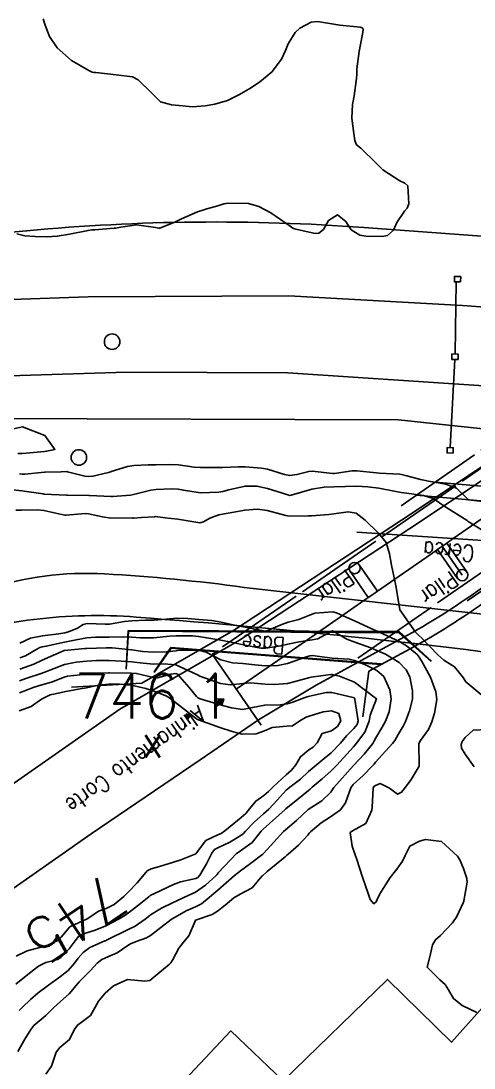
# Model space of a CAD drawing. Header units: metres. Extents: x 307586 to 320046, y 7427249 to 7434250.
# Drawn here: x 316479.6 to 316520.2, y 7432915.3 to 7433009.1 of the extents above; entities that cross this region are included whole.
import ezdxf
from ezdxf.enums import TextEntityAlignment as Align

# ---------------------------------------------------------------- set-up
doc = ezdxf.new("R2010")
doc.units = ezdxf.units.M
doc.header["$MEASUREMENT"] = 0
for name, pattern in [('CERCA', [9.4, 8, -0.7, 0, -0.7]), ('CONTINUO', [0]), ('TRACEJADO', [8.7, 8, -0.7])]:
    doc.linetypes.add(name, pattern=pattern)
doc.layers.get('0').update_dxf_attribs({"color": 255})
for name, color, linetype in [('4_PT_CORTES', 45, 'Continuous'), ('4_PT_FUNDO_VIG', 45, 'Continuous'), ('_ALINHAMENTO_CORTES', 45, 'Continuous'), ('ALINHAMENTO_CORTES', 45, 'Continuous'), ('BASE', 45, 'Continuous'), ('CERCA', 45, 'CERCA'), ('Cotas', 45, 'Continuous'), ('Curvas de Nivel 1m', 11, 'Continuous'), ('Curvas de Nivel 5m', 15, 'Continuous'), ('Divisa', 42, 'FENCELINE2'), ('Edificações', 30, 'Continuous'), ('Linha Férrea', 20, 'Continuous'), ('PILAR', 45, 'Continuous'), ('Pontes_Viadutos_Tubos', 190, 'Continuous'), ('Pontos Cotados', 45, 'Continuous'), ('Portico', 45, 'Continuous'), ('Postes', 20, 'Continuous'), ('TALUDE', 45, 'Continuous'), ('TEXTO', 45, 'Continuous'), ('VIADUTO', 190, 'Continuous'), ('Vias Primárias', 230, 'Continuous'), ('Vias Secundárias', 230, 'Continuous')]:
    doc.layers.add(name, color=color, linetype=linetype)
doc.styles.add('ROMANS', font='romans', dxfattribs={"height": 0.2})
doc.styles.get("Standard").update_dxf_attribs({"font": 'txt.shx'})
doc.styles.add('Style-STANDARD', font='STANDARD.shx')
doc.linetypes.add('FENCELINE2', pattern='A,0.25,-0.1,[132,ltypeshp.shx,S=0.1,R=0,X=-0.1,Y=0],-0.1,1', length=1.45)

# ---------------------------------------------------------------- blocks, each defined once
blk = doc.blocks.new('ELVTXT_154')
at = {"layer": 'Pontos Cotados', "linetype": 'Continuous', "style": 'Style-STANDARD'}
for s, height, p in [('746.1', 4, (0, 4)), ('x', 3, (0, 0))]:
    blk.add_text(s, height=height, dxfattribs=at).set_placement(p, align=Align.MIDDLE_CENTER)
blk = doc.blocks.new('3F5CE333BFE14A8C12D0B4')
at = {"layer": 'ALINHAMENTO_CORTES', "color": 1, "linetype": 'CONTINUO'}
blk.add_polyline3d([(0, 0, 744.933), (4.196, 2.912, 743.342), (4.266, 2.96, 743.312), (7.361, 5.109, 740.769), (7.484, 5.194, 739.303), (8.057, 5.592, 744.951), (11.834, 8.213, 739.029), (12.253, 8.504, 744.961), (12.668, 8.792, 738.978), (17.419, 12.089, 746.417), (18.042, 12.522, 738.793), (18.88, 13.103, 738.765), (19.448, 13.497, 738.745), (24.068, 16.703, 738.053), (25.758, 17.877, 736.985), (25.894, 17.971, 736.748), (26.725, 18.548, 736.748), (30.09, 20.883, 745.042), (31.55, 21.896, 736.519), (31.883, 22.127, 736.618), (32.418, 22.499, 736.777), (32.719, 22.708, 736.745), (33.428, 23.2, 736.669), (34.436, 23.899, 736.931), (37.45, 25.991, 736.72), (38.438, 26.677, 736.616), (39.223, 27.222, 746.388), (39.427, 27.363, 736.882), (39.772, 27.603, 736.815), (40.198, 27.898, 745.084), (40.264, 27.944, 736.721), (40.61, 28.184, 736.683), (42.014, 29.159, 736.529), (44.91, 31.168, 746.405), (45.884, 31.844, 736.433), (46.332, 32.155, 745.073), (46.466, 32.249, 736.668), (46.733, 32.434, 736.638), (47.443, 32.926, 736.557), (48.419, 33.604, 736.816), (49.202, 34.147, 736.634), (49.698, 34.492, 746.4), (50.139, 34.797, 736.583), (52.435, 36.391, 745.032), (53.142, 36.881, 736.936), (53.747, 37.302, 737.289), (54.526, 37.842, 737.744), (54.567, 37.871, 737.75), (54.75, 37.997, 737.774), (57.4, 39.837, 746.338), (59.564, 41.339, 739.211), (59.992, 41.635, 746.308), (60.192, 41.774, 744.965), (60.414, 41.929, 739.465), (62.432, 43.329, 740.067), (62.598, 43.445, 740.849), (64.702, 44.905, 744.911), (66.148, 45.908, 746.236), (67.8, 47.055, 741.893), (68.514, 47.55, 742.854), (71.223, 49.43, 742.854), (72.398, 50.246, 744.815)], dxfattribs=at)
blk = doc.blocks.new('2578BA9BB18E43E012CE18')
at = {"color": 1, "linetype": 'CONTINUO', "flags": 128}
for points in [[(-0.471, 0.207), (-0.505, 0.015)], [(-0.424, -0.101), (-0.355, 0.288)], [(-0.317, 0.501), (-0.324, 0.464)], [(-0.312, -0.042), (-0.216, 0.498)], [(-0.196, 0.039), (-0.115, 0.495)], [(-0.081, 0.116), (-0.014, 0.493)], [(0, 0), (0.087, 0.49)]]:
    blk.add_lwpolyline(points, dxfattribs=at)
blk = doc.blocks.new('SIMB_PONTO')
at = {"color": 0}
blk.add_point((0, 0), dxfattribs=at)
for tag in ['desc:', 'cota:', 'pto:']:
    blk.add_attdef(tag, (0, 0), '', height=1)
blk = doc.blocks.new('903442E05270425212CF50')
at = {"layer": 'ALINHAMENTO_CORTES', "color": 2, "linetype": 'CONTINUO'}
blk.add_polyline3d([(0, 0, 0), (0.333, 0.232, 0), (0.234, 0.373, 0), (0.773, 0.359, 0), (0.6, -0.151, 0), (0.502, -0.01, 0), (0.169, -0.242, 0)], close=True, dxfattribs=at)
blk = doc.blocks.new('CB47A0D4E1B401812D094')
at = {"layer": 'ALINHAMENTO_CORTES'}
blk.add_hatch(color=1, dxfattribs=at).paths.add_polyline_path([(-0.773, -0.359), (-0.44, -0.127), (-0.538, 0.014), (0, 0), (-0.172, -0.51), (-0.271, -0.369), (-0.603, -0.602)])
at = {"layer": '_ALINHAMENTO_CORTES', "color": 3, "xscale": 0.04000000000000001, "yscale": 0.04000000000000001, "zscale": 0.04000000000000001, "rotation": 34.93271274192687}
blk.add_blockref('SIMB_PONTO', (-0.603, -0.602), dxfattribs=at)
at = {"layer": 'ALINHAMENTO_CORTES', "color": 255}
blk.add_blockref('903442E05270425212CF50', (-0.773, -0.359), dxfattribs=at)

msp = doc.modelspace()

# ---------------------------------------------------------------- linework, layer by layer
at = {"layer": '4_PT_CORTES', "linetype": 'CONTINUO'}
for points in [[(316519.157, 7432959.455, 0), (316517.365, 7432962.038, 0)], [(316519.576, 7432959.746, 0), (316517.784, 7432962.329, 0)], [(316518.738, 7432959.165, 0), (316516.946, 7432961.748, 0)], [(316509.931, 7432960.381, 0), (316511.571, 7432958.018, 0)], [(316509.097, 7432959.802, 0), (316510.737, 7432957.439, 0)]]:
    msp.add_polyline3d(points, dxfattribs=at)
at = {"layer": '4_PT_FUNDO_VIG', "linetype": 'CONTINUO'}
msp.add_polyline3d([(316501.123, 7432946.009, 744.916), (316496.736, 7432952.366, 744.949)], dxfattribs=at)
at = {"layer": 'BASE', "linetype": 'CONTINUO'}
for points in [[(316489.042, 7432951.017, 743.762), (316489.228, 7432954.48, 739.967), (316513.496, 7432954.395, 739.027), (316516.392, 7432951.73, 740.055)], [(316489.042, 7432951.017, 743.762), (316489.254, 7432954.437, 741.013), (316513.469, 7432954.292, 740.666), (316516.357, 7432951.706, 740.685)], [(316491.533, 7432950.795, 743.688), (316493.045, 7432952.968, 741.907), (316511.904, 7432951.512, 741.777)], [(316491.553, 7432950.718, 744.904), (316493.075, 7432952.919, 743.323), (316511.872, 7432951.454, 743.358)]]:
    msp.add_polyline3d(points, dxfattribs=at)
at = {"layer": 'CERCA', "linetype": 'FENCELINE2', "ltscale": 2, "flags": 128}
msp.add_lwpolyline([(316526.889, 7432962.16), (316509.696, 7432963.294)], dxfattribs=at)
at = {"layer": 'Curvas de Nivel 1m', "flags": 128}
for points, elevation in [([(316481.604, 7433009.321), (316481.772, 7433008.734), (316482.173, 7433007.732), (316482.846, 7433006.723), (316484.146, 7433005.574), (316485.694, 7433004.687), (316485.994, 7433004.544), (316486.131, 7433004.507), (316486.311, 7433004.499), (316488.129, 7433004.297), (316489.589, 7433004.1), (316490.125, 7433003.854), (316491.368, 7433002.617), (316492.106, 7433001.868), (316493.102, 7433001.601), (316494.102, 7433001.504), (316494.959, 7433001.435), (316496.103, 7433001.529), (316496.976, 7433001.679), (316498.107, 7433001.993), (316499.192, 7433002.524), (316500.118, 7433003.065), (316500.992, 7433003.634), (316502.028, 7433004.491), (316502.08, 7433004.544), (316502.135, 7433004.598), (316502.943, 7433005.69), (316503.329, 7433006.478), (316503.565, 7433007.08), (316504.179, 7433008.081), (316504.598, 7433008.464), (316505.63, 7433009.01), (316506.192, 7433009.062), (316507.822, 7433008.79), (316508.188, 7433008.743), (316510.004, 7433008.574), (316510.185, 7433008.511), (316510.286, 7433008.389), (316510.287, 7433008.284), (316510.177, 7433007.797), (316509.922, 7433006.394), (316509.709, 7433004.827), (316509.706, 7433004.396), (316509.689, 7433003.957), (316509.463, 7433002.4), (316509.327, 7433001.624), (316509.266, 7433000.402), (316509.444, 7432999.028), (316509.516, 7432998.398), (316509.689, 7432998.026), (316510.056, 7432997.712), (316511.433, 7432996.376), (316512.034, 7432995.786), (316513.568, 7432994.806), (316514.017, 7432994.592), (316514.269, 7432994.346), (316514.376, 7432992.723), (316514.217, 7432992.347), (316513.99, 7432992.086), (316513.287, 7432991.05), (316513.01, 7432990.36), (316512.445, 7432989.886), (316511.965, 7432989.812), (316510.518, 7432989.831), (316509.966, 7432989.934), (316509.208, 7432990.401), (316508.71, 7432991.139), (316507.986, 7432991.743), (316507.175, 7432991.234), (316506.724, 7432990.432), (316506.31, 7432990.094), (316505.967, 7432990.076), (316504.227, 7432990.466), (316504.033, 7432990.529), (316503.974, 7432990.564), (316503.732, 7432990.716), (316501.987, 7432991.926), (316500.937, 7432992.501), (316499.995, 7432992.758), (316498.245, 7432992.786), (316497.995, 7432992.774), (316497.801, 7432992.735), (316497.251, 7432992.547), (316496.269, 7432992.278), (316495.989, 7432992.203), (316495.434, 7432992.015), (316493.981, 7432991.389), (316493.451, 7432991.123), (316492.207, 7432990.608), (316492.019, 7432990.563), (316491.972, 7432990.564), (316491.663, 7432990.613), (316489.975, 7432990.835), (316488.551, 7432990.651), (316488.082, 7432990.547), (316487.971, 7432990.537), (316486.229, 7432990.408), (316485.96, 7432990.393), (316485.629, 7432990.354), (316483.956, 7432990.006), (316482.856, 7432989.819), (316481.953, 7432989.774), (316480.888, 7432989.806), (316479.954, 7432989.855), (316479.24, 7432990.045)], 737), ([(316479.314, 7432970.351), (316479.719, 7432970.359), (316480.079, 7432970.387), (316481.73, 7432970.539), (316481.906, 7432970.553), (316482.648, 7432970.721), (316481.745, 7432971.953), (316479.753, 7432972.75), (316478.123, 7432972.399)], 736), ([(316479.471, 7432968.524), (316479.701, 7432968.512), (316479.95, 7432968.498), (316481.702, 7432968.667), (316481.762, 7432968.67), (316483.203, 7432968.715), (316483.684, 7432968.729), (316483.703, 7432968.728), (316483.784, 7432968.709), (316485.343, 7432968.329), (316485.699, 7432968.292), (316486.06, 7432968.316), (316487.457, 7432968.662), (316487.65, 7432968.714), (316487.704, 7432968.733), (316489.158, 7432969.192), (316489.713, 7432969.27), (316491.004, 7432969.327), (316491.714, 7432969.345), (316492.935, 7432969.377), (316493.714, 7432969.338), (316495.142, 7432969.138), (316495.711, 7432969.097), (316497.163, 7432969.094), (316497.711, 7432969.106), (316499.06, 7432969.173), (316499.713, 7432969.163), (316501.172, 7432969.034), (316501.71, 7432968.938), (316503.217, 7432968.475), (316503.702, 7432968.374), (316504.346, 7432968.46), (316505.406, 7432968.746), (316505.708, 7432968.762), (316507.564, 7432968.562), (316507.705, 7432968.565), (316509.294, 7432968.812), (316509.709, 7432968.808), (316511.467, 7432968.612), (316511.706, 7432968.594), (316513.566, 7432968.49), (316513.705, 7432968.47), (316514.18, 7432968.343), (316515.408, 7432968.032), (316515.699, 7432967.966), (316516.134, 7432967.88), (316517.696, 7432967.619), (316518.645, 7432967.238), (316519.643, 7432966.271), (316519.682, 7432966.235), (316519.747, 7432966.204), (316521.679, 7432965.956)], 737), ([(316478.109, 7432967.196), (316479.686, 7432967.022), (316481.602, 7432966.731), (316481.683, 7432966.714), (316483.682, 7432966.627), (316483.767, 7432966.624), (316485.682, 7432966.603), (316485.76, 7432966.6), (316487.681, 7432966.507), (316487.83, 7432966.509), (316489.416, 7432966.634), (316489.683, 7432966.674), (316491.24, 7432967.062), (316491.688, 7432967.126), (316493.101, 7432967.183), (316493.689, 7432967.164), (316494.161, 7432967.057), (316495.686, 7432966.822), (316497.328, 7432966.902), (316497.687, 7432966.953), (316498.241, 7432967.085), (316499.692, 7432967.438), (316500.752, 7432967.439), (316501.69, 7432967.223), (316503.518, 7432966.638), (316503.684, 7432966.6), (316503.831, 7432966.615), (316505.69, 7432967.165), (316506.791, 7432967.329), (316507.692, 7432967.352), (316508.685, 7432967.397), (316509.693, 7432967.431), (316510.696, 7432967.377), (316511.692, 7432967.235), (316513.067, 7432966.979), (316513.688, 7432966.871), (316514.159, 7432966.814), (316515.686, 7432966.597), (316516.538, 7432966.311), (316517.671, 7432965.535), (316519.588, 7432964.337), (316519.653, 7432964.293), (316519.684, 7432964.27), (316521.641, 7432963.073)], 738), ([(316479.149, 7432965.269), (316479.661, 7432965.262), (316481.086, 7432965.312), (316481.661, 7432965.249), (316483.529, 7432964.837), (316483.655, 7432964.824), (316485.374, 7432964.968), (316485.657, 7432964.949), (316486.92, 7432964.667), (316487.652, 7432964.556), (316489.597, 7432964.575), (316489.652, 7432964.572), (316489.709, 7432964.572), (316490.415, 7432964.622), (316491.573, 7432964.692), (316491.654, 7432964.693), (316492.544, 7432964.601), (316493.652, 7432964.457), (316495.272, 7432964.188), (316495.649, 7432964.141), (316495.98, 7432964.226), (316496.546, 7432964.551), (316497.353, 7432964.848), (316497.658, 7432964.91), (316499.026, 7432965.156), (316499.664, 7432965.278), (316500.81, 7432965.354), (316501.664, 7432965.241), (316503.334, 7432964.797), (316503.657, 7432964.74), (316505.348, 7432964.754), (316505.658, 7432964.775), (316507.189, 7432964.896), (316507.661, 7432964.945), (316508.944, 7432965.121), (316509.662, 7432965.009), (316510.447, 7432964.382), (316511.641, 7432963.211), (316512.331, 7432962.363), (316512.635, 7432961.348), (316512.817, 7432960.358), (316513.137, 7432958.807), (316513.221, 7432958.354), (316513.563, 7432956.35), (316514.957, 7432954.329), (316515.254, 7432954.048), (316515.528, 7432953.813), (316516.968, 7432952.305), (316517.508, 7432951.834), (316518.464, 7432951.247), (316519.252, 7432950.274), (316519.487, 7432949.884), (316521.463, 7432948.25)], 739), ([(316479.506, 7432952.03), (316480.019, 7432952.233), (316480.89, 7432952.736), (316481.284, 7432952.964), (316481.516, 7432953.019), (316481.87, 7432953.078), (316483.52, 7432953.442), (316484.564, 7432953.648), (316485.524, 7432953.837), (316486.296, 7432953.902), (316487.525, 7432953.906), (316488.813, 7432953.928), (316489.526, 7432953.889), (316490.326, 7432953.821), (316491.525, 7432953.847), (316492.925, 7432953.994), (316493.527, 7432954.027), (316494.971, 7432954.009), (316495.527, 7432953.953), (316496.254, 7432953.824), (316497.524, 7432953.622), (316498.435, 7432953.439), (316499.52, 7432953.212), (316501.09, 7432952.921), (316501.517, 7432952.897), (316502.885, 7432953.111), (316503.521, 7432953.253), (316504.538, 7432953.47), (316505.525, 7432953.617), (316506.211, 7432953.748), (316507.46, 7432954.421), (316507.504, 7432954.45), (316507.533, 7432954.449), (316507.6, 7432954.419), (316508.825, 7432953.7), (316509.524, 7432953.458), (316510.966, 7432952.928), (316511.516, 7432952.695), (316512.284, 7432952.362), (316513.506, 7432951.632), (316514.129, 7432950.97), (316514.452, 7432950.336), (316514.708, 7432949.097), (316514.693, 7432948.332), (316514.415, 7432947.298), (316514.068, 7432946.341), (316513.869, 7432945.911), (316513.425, 7432945.165), (316513.118, 7432944.644), (316512.908, 7432944.348), (316511.396, 7432942.685), (316511.252, 7432942.514), (316511.126, 7432942.373), (316510.281, 7432941.484), (316509.376, 7432940.682), (316509.173, 7432940.393), (316508.705, 7432939.047), (316508.232, 7432938.407), (316507.337, 7432937.789), (316506.505, 7432937.254), (316505.55, 7432936.438), (316505.443, 7432936.317), (316505.319, 7432936.157), (316504.492, 7432935.262), (316503.562, 7432934.457), (316503.419, 7432934.332), (316503.29, 7432934.216), (316501.681, 7432932.888), (316501.273, 7432932.528), (316501.251, 7432932.512), (316501.23, 7432932.49), (316500.32, 7432931.441), (316499.256, 7432930.859), (316498.693, 7432930.518), (316497.9, 7432929.873), (316497.235, 7432929.343), (316496.73, 7432929.045), (316495.341, 7432928.559), (316495.259, 7432928.523), (316495.222, 7432928.426), (316494.64, 7432927.135), (316494.186, 7432926.57), (316493.742, 7432926.028), (316493.179, 7432924.954), (316493.042, 7432924.715), (316492.93, 7432924.584), (316491.158, 7432923.13), (316490.707, 7432923.065), (316489.159, 7432923.197), (316487.898, 7432922.649), (316487.146, 7432921.972), (316486.546, 7432921.258), (316486.221, 7432920.669), (316485.825, 7432919.97), (316485.114, 7432919.442), (316484.669, 7432919.125), (316484.371, 7432918.687), (316483.959, 7432917.826), (316483.087, 7432917.107), (316482.773, 7432916.705), (316482.333, 7432915.442), (316481.839, 7432914.718)], 741), ([(316479.496, 7432951.02), (316480.752, 7432951.486), (316481.504, 7432951.821), (316483.487, 7432952.7), (316483.513, 7432952.705), (316485.327, 7432952.87), (316485.515, 7432952.883), (316487.252, 7432952.927), (316487.516, 7432952.932), (316487.783, 7432952.924), (316489.514, 7432952.754), (316490.531, 7432952.62), (316491.512, 7432952.544), (316492.655, 7432952.593), (316493.514, 7432952.68), (316493.627, 7432952.692), (316495.515, 7432952.727), (316496.195, 7432952.553), (316497.506, 7432951.859), (316498.571, 7432951.591), (316499.503, 7432951.546), (316500.575, 7432951.426), (316501.501, 7432951.316), (316502.631, 7432951.35), (316503.504, 7432951.537), (316505.195, 7432952.13), (316505.511, 7432952.234), (316505.712, 7432952.237), (316507.509, 7432952.019), (316509.023, 7432951.912), (316509.507, 7432951.815), (316510.474, 7432951.409), (316511.498, 7432950.894), (316512.117, 7432950.364), (316512.655, 7432949.178), (316512.789, 7432948.357), (316512.617, 7432947.192), (316512.27, 7432946.362), (316511.98, 7432945.816), (316511.42, 7432944.872), (316511.244, 7432944.543), (316511.139, 7432944.373), (316510.371, 7432943.412), (316509.411, 7432942.39), (316507.658, 7432940.416), (316507.535, 7432940.253), (316507.367, 7432940.006), (316506.561, 7432939.222), (316505.343, 7432938.456), (316504.314, 7432937.47), (316503.325, 7432936.636), (316503.129, 7432936.463), (316502.261, 7432935.523), (316501.331, 7432934.489), (316501.293, 7432934.455), (316500.164, 7432933.622), (316499.277, 7432932.964), (316498.744, 7432932.518), (316497.26, 7432931.231), (316496.883, 7432930.917), (316496.465, 7432930.548), (316495.8, 7432929.999), (316495.24, 7432929.727), (316494.425, 7432929.378), (316493.225, 7432928.686), (316493.157, 7432928.648), (316493.061, 7432928.582), (316491.208, 7432927.149), (316490.861, 7432926.958), (316489.944, 7432926.623), (316489.42, 7432926.408), (316489.198, 7432926.271), (316488.217, 7432925.615), (316487.18, 7432925.155), (316486.842, 7432924.999), (316486.426, 7432924.667), (316485.827, 7432924.013), (316485.16, 7432923.343), (316484.834, 7432923.006), (316484.556, 7432922.686), (316483.917, 7432921.921), (316483.138, 7432921.232), (316482.556, 7432920.709), (316481.845, 7432919.997), (316481.113, 7432919.391), (316480.762, 7432919.08), (316480.487, 7432918.736), (316479.961, 7432917.874), (316479.34, 7432916.747)], 742), ([(316479.481, 7432949.98), (316480.055, 7432950.174), (316481.492, 7432950.666), (316481.54, 7432950.682), (316481.646, 7432950.728), (316483.5, 7432951.433), (316484.54, 7432951.652), (316485.504, 7432951.746), (316486.368, 7432951.808), (316487.504, 7432951.808), (316488.616, 7432951.755), (316489.503, 7432951.688), (316490.572, 7432951.55), (316491.501, 7432951.458), (316492.418, 7432951.513), (316493.501, 7432951.413), (316495.367, 7432950.561), (316495.492, 7432950.48), (316495.651, 7432950.398), (316497.481, 7432949.752), (316498.385, 7432949.621), (316499.481, 7432949.748), (316500.187, 7432949.798), (316501.481, 7432949.69), (316502.322, 7432949.636), (316503.482, 7432949.742), (316504.065, 7432949.881), (316505.491, 7432950.288), (316505.618, 7432950.312), (316506.486, 7432950.43), (316507.377, 7432950.538), (316507.494, 7432950.538), (316507.599, 7432950.523), (316508.162, 7432950.41), (316509.485, 7432949.859), (316511.463, 7432948.37), (316510.912, 7432946.911), (316510.809, 7432946.376), (316510.436, 7432945.372), (316509.69, 7432944.387), (316509.559, 7432944.241), (316509.41, 7432944.072), (316507.908, 7432942.412), (316507.388, 7432941.883), (316506.605, 7432941.203), (316505.719, 7432940.437), (316505.534, 7432940.275), (316505.368, 7432940.141), (316504.422, 7432939.384), (316503.344, 7432938.504), (316503.321, 7432938.483), (316503.3, 7432938.461), (316501.325, 7432936.696), (316501.217, 7432936.598), (316501.129, 7432936.492), (316500.319, 7432935.489), (316499.296, 7432934.737), (316499.149, 7432934.658), (316498.926, 7432934.516), (316497.275, 7432932.784), (316497.18, 7432932.635), (316497.112, 7432932.542), (316496.153, 7432931.662), (316495.258, 7432931.052), (316494.925, 7432930.895), (316494.207, 7432930.57), (316493.562, 7432930.263), (316493.246, 7432930.118), (316492.215, 7432929.618), (316491.229, 7432929.006), (316491.002, 7432928.837), (316490.728, 7432928.615), (316489.84, 7432928.001), (316489.213, 7432927.683), (316487.265, 7432926.721), (316487.203, 7432926.688), (316487.183, 7432926.68), (316487.128, 7432926.661), (316485.786, 7432926.082), (316485.187, 7432925.638), (316484.742, 7432925.122), (316484.402, 7432924.688), (316483.842, 7432924.018), (316483.161, 7432923.466), (316482.063, 7432922.716), (316481.146, 7432922.003), (316480.461, 7432921.416), (316479.758, 7432920.744), (316479.45, 7432920.425)], 743), ([(316479.465, 7432948.913), (316480.792, 7432949.418), (316481.476, 7432949.622), (316482.334, 7432949.863), (316483.487, 7432950.311), (316483.791, 7432950.394), (316485.491, 7432950.568), (316485.593, 7432950.577), (316486.9, 7432950.666), (316487.448, 7432950.706), (316487.493, 7432950.703), (316487.54, 7432950.706), (316489.493, 7432950.679), (316489.975, 7432950.625), (316491.488, 7432950.273), (316491.857, 7432950.235), (316493.026, 7432950.587), (316493.494, 7432950.64), (316493.649, 7432950.578), (316494.674, 7432949.369), (316495.328, 7432948.561), (316495.462, 7432948.448), (316495.661, 7432948.358), (316497.456, 7432947.817), (316498.478, 7432947.549), (316499.452, 7432947.411), (316500.371, 7432947.583), (316501.456, 7432947.811), (316502.828, 7432947.841), (316503.457, 7432947.903), (316503.886, 7432948.028), (316504.997, 7432948.445), (316505.337, 7432948.569), (316505.465, 7432948.604), (316506.971, 7432948.924), (316507.47, 7432948.922), (316509.376, 7432948.48), (316509.464, 7432948.443), (316509.516, 7432948.389), (316509.538, 7432948.314), (316509.826, 7432946.386), (316509.753, 7432946.072), (316509.432, 7432945.694), (316508.783, 7432945.039), (316508.249, 7432944.407), (316507.404, 7432943.526), (316506.794, 7432943.031), (316506.052, 7432942.433), (316505.694, 7432942.133), (316505.387, 7432941.85), (316504.65, 7432941.177), (316503.712, 7432940.457), (316503.518, 7432940.311), (316503.369, 7432940.167), (316502.556, 7432939.271), (316501.814, 7432938.483), (316501.339, 7432938.051), (316500.507, 7432937.322), (316499.74, 7432936.506), (316499.54, 7432936.287), (316499.317, 7432936.111), (316498.318, 7432935.515), (316497.301, 7432935.056), (316496.966, 7432934.875), (316496.716, 7432934.546), (316496.242, 7432933.592), (316495.651, 7432932.556), (316495.472, 7432932.357), (316495.27, 7432932.256), (316493.892, 7432931.949), (316493.264, 7432931.722), (316491.57, 7432930.919), (316491.255, 7432930.774), (316491.162, 7432930.703), (316491.06, 7432930.612), (316490.037, 7432929.826), (316489.231, 7432929.181), (316488.918, 7432928.944), (316488.422, 7432928.642), (316487.217, 7432928.033), (316486.25, 7432927.632), (316485.209, 7432927.306), (316484.799, 7432927.092), (316484.457, 7432926.687), (316483.932, 7432925.953), (316483.18, 7432925.169), (316482.881, 7432925.001), (316481.839, 7432924.72), (316481.17, 7432924.406), (316480.233, 7432923.668), (316479.153, 7432922.794)], 744), ([(316521.434, 7432945.626), (316520.149, 7432945.546), (316519.422, 7432944.901), (316519.16, 7432944.531), (316519.07, 7432944.275), (316519.089, 7432943.954), (316519.404, 7432943.412), (316520.237, 7432942.262)], 739)]:
    msp.add_lwpolyline(points, dxfattribs=dict(at, elevation=elevation))
at = {"layer": 'Curvas de Nivel 5m', "flags": 128}
for points, elevation in [([(316479.519, 7432953.351), (316480.461, 7432953.804), (316481.526, 7432954.014), (316483.014, 7432954.194), (316483.529, 7432954.288), (316483.862, 7432954.364), (316484.677, 7432954.689), (316485.192, 7432955.03), (316485.539, 7432955.117), (316487.158, 7432955.045), (316487.539, 7432955.072), (316488.88, 7432955.303), (316489.544, 7432955.37), (316490.76, 7432955.403), (316491.545, 7432955.419), (316492.628, 7432955.518), (316493.548, 7432955.592), (316494.571, 7432955.551), (316495.547, 7432955.472), (316496.714, 7432955.38), (316497.543, 7432955.243), (316499.176, 7432954.877), (316499.537, 7432954.806), (316501.201, 7432954.493), (316501.532, 7432954.436), (316501.582, 7432954.44), (316501.707, 7432954.488), (316502.978, 7432955.039), (316503.544, 7432955.23), (316504.522, 7432955.482), (316505.555, 7432955.904), (316505.957, 7432956.036), (316507.559, 7432956.151), (316507.9, 7432956.073), (316509.547, 7432955.317), (316511.436, 7432954.469), (316511.534, 7432954.427), (316511.664, 7432954.369), (316513.525, 7432953.516), (316514.244, 7432953.063), (316515.107, 7432952.326), (316515.296, 7432952.109), (316515.508, 7432951.782), (316516.305, 7432950.312), (316516.791, 7432948.989), (316516.867, 7432948.306), (316516.674, 7432947.084), (316516.427, 7432946.31), (316516.122, 7432945.624), (316515.417, 7432944.618), (316515.307, 7432944.429), (316515.278, 7432944.321), (316515.302, 7432942.413), (316515.288, 7432942.321), (316514.572, 7432941.137), (316513.984, 7432940.334), (316513.718, 7432939.986), (316513.365, 7432939.811), (316512.636, 7432940.351), (316511.806, 7432940.792), (316511.375, 7432940.604), (316511.245, 7432940.501), (316511.168, 7432940.372), (316511.069, 7432938.65), (316511.045, 7432938.373), (316510.52, 7432937.189), (316509.324, 7432936.539), (316509.115, 7432936.393), (316509.304, 7432935.148), (316509.57, 7432934.387), (316509.698, 7432933.977), (316510.209, 7432932.381), (316510.71, 7432930.924), (316510.891, 7432930.374), (316511.247, 7432930.004), (316511.451, 7432930.165), (316511.531, 7432930.366), (316511.77, 7432930.874), (316512.692, 7432932.349), (316513.281, 7432933.099), (316513.812, 7432933.81), (316514.029, 7432934.333), (316514.47, 7432935.164), (316515.312, 7432935.609), (316515.859, 7432935.77), (316517.312, 7432935.587), (316518.734, 7432934.278), (316518.939, 7432933.925), (316519.282, 7432933.148), (316519.581, 7432932.267), (316519.603, 7432931.934), (316519.305, 7432930.269), (316519.292, 7432930.229), (316519.25, 7432930.083), (316518.657, 7432928.853), (316518.276, 7432928.284), (316517.212, 7432927.159), (316516.745, 7432926.768), (316516.501, 7432926.307), (316516.256, 7432925.24), (316515.998, 7432924.312), (316517.162, 7432923.191), (316517.615, 7432922.75), (316517.928, 7432922.288), (316518.361, 7432921.497), (316519.139, 7432920.892), (316520.471, 7432920.257)], 740), ([(316479.448, 7432947.294), (316480.511, 7432947.681), (316481.459, 7432948.343), (316482.22, 7432948.719), (316483.23, 7432948.94), (316483.467, 7432948.989), (316484.903, 7432949.254), (316485.473, 7432949.363), (316486.558, 7432949.588), (316487.478, 7432949.68), (316488.439, 7432949.686), (316489.477, 7432949.593), (316490.8, 7432949.29), (316491.47, 7432949.084), (316492.687, 7432948.592), (316493.16, 7432948.285), (316493.457, 7432948.034), (316495.347, 7432946.561), (316495.442, 7432946.506), (316495.53, 7432946.471), (316497.432, 7432945.806), (316498.526, 7432945.424), (316499.423, 7432945.205), (316500.692, 7432945.229), (316501.428, 7432945.501), (316502.119, 7432945.794), (316503.435, 7432945.909), (316503.95, 7432945.94), (316504.681, 7432946.448), (316505.172, 7432946.716), (316505.447, 7432946.815), (316506.678, 7432947.201), (316507.452, 7432947.295), (316508.082, 7432947.043), (316508.262, 7432946.408), (316507.965, 7432945.882), (316507.429, 7432945.509), (316506.591, 7432945.262), (316506.165, 7432944.432), (316505.808, 7432944.036), (316505.406, 7432943.782), (316504.666, 7432943.181), (316504.236, 7432942.452), (316503.865, 7432941.978), (316503.384, 7432941.563), (316502.204, 7432940.478), (316501.797, 7432940.053), (316501.361, 7432939.692), (316500.653, 7432939.197), (316500.099, 7432938.502), (316499.748, 7432938.096), (316499.335, 7432937.722), (316497.892, 7432936.531), (316497.55, 7432936.306), (316497.318, 7432936.211), (316496.189, 7432935.672), (316495.349, 7432934.559), (316495.329, 7432934.524), (316495.292, 7432934.477), (316493.933, 7432933.927), (316493.284, 7432933.729), (316492.032, 7432933.351), (316491.278, 7432933.124), (316490.927, 7432932.963), (316490.634, 7432932.616), (316490.026, 7432931.861), (316489.257, 7432931.068), (316488.814, 7432930.637), (316487.964, 7432929.928), (316487.237, 7432929.577), (316486.555, 7432929.345), (316485.594, 7432928.676), (316485.355, 7432928.546), (316485.221, 7432928.502), (316483.988, 7432927.92), (316483.206, 7432926.997), (316482.922, 7432926.704), (316481.743, 7432926.173), (316481.193, 7432926.04), (316480.151, 7432925.778), (316479.181, 7432925.3)], 745)]:
    msp.add_lwpolyline(points, dxfattribs=dict(at, elevation=elevation))
at = {"layer": 'Divisa'}
msp.add_lwpolyline([(316289.909, 7432936.327, -0.040474), (316332.232, 7432957.729, -0.020004), (316389.496, 7432978.456, -0.056401), (316425.147, 7432985.482, 0.002894), (316480.124, 7432990.316, -0.041868), (316510.324, 7432990.612), (316535.95, 7432988.715), (316566.706, 7432984.339, -0.040988), (316595.878, 7432976.313)], format="xyb", dxfattribs=at)
at = {"layer": 'Edificações'}
msp.add_lwpolyline([(316488.785, 7432908.363), (316498.411, 7432918.597), (316503.113, 7432914.135), (316512.468, 7432923.224), (316518.189, 7432917.588), (316535.26, 7432936.643), (316540.594, 7432942.652), (316541.338, 7432941.908), (316546.177, 7432947.36), (316548.534, 7432945.192), (316550.422, 7432947.179), (316555.791, 7432942.438), (316555.285, 7432941.933), (316557.658, 7432939.679), (316560.343, 7432942.788), (316564.389, 7432939.251), (316567.424, 7432942.516), (316571.742, 7432940.301), (316574.122, 7432935.083), (316571.865, 7432932.79), (316568.947, 7432935.744), (316553.575, 7432919.367), (316556.146, 7432917.169), (316550.306, 7432911.217)], dxfattribs=at)
at = {"layer": 'Linha Férrea'}
for points in [[(316593.361, 7432971.113), (316563.764, 7432978.206), (316532.592, 7432982.634), (316519.175, 7432983.625), (316503.607, 7432984.488), (316485.622, 7432984.387), (316468.391, 7432983.791), (316456.801, 7432982.792), (316447.068, 7432981.949), (316434.549, 7432980.463), (316421.524, 7432978.179), (316394.695, 7432972.029), (316382.234, 7432968.853), (316363.842, 7432963.359), (316342.22, 7432955.498), (316311.049, 7432941.455)], [(316316.054, 7432937.242), (316335.691, 7432946.529), (316350.602, 7432952.14), (316365.122, 7432957.351), (316387.795, 7432963.954), (316403.223, 7432967.895), (316413.671, 7432970.372), (316432.203, 7432973.489), (316447.44, 7432975.44), (316466.101, 7432976.934), (316489.075, 7432977.646), (316503.526, 7432977.585), (316527.844, 7432975.962), (316565.531, 7432970.63), (316587.608, 7432965.748), (316604.645, 7432961.007)], [(316308.446, 7432928.879), (316332.356, 7432940.606), (316355.655, 7432949.597), (316367.763, 7432954.106), (316389.231, 7432960.455), (316414.235, 7432966.134), (316428.48, 7432968.862), (316453.175, 7432972.028), (316476.205, 7432973.503), (316513.446, 7432973.362), (316547.376, 7432969.749), (316570.115, 7432965.826), (316596.15, 7432959.483)]]:
    msp.add_lwpolyline(points, dxfattribs=at)
at = {"layer": 'PILAR', "linetype": 'CONTINUO'}
for centre, radius in [((316509.514, 7432960.091), 0.508), ((316519.157, 7432959.455), 0.51)]:
    msp.add_circle(centre, radius, dxfattribs=at)
at = {"layer": 'Pontes_Viadutos_Tubos'}
msp.add_lwpolyline([(316567.25, 7433007.593), (316567.247, 7433002.165), (316562.603, 7432998.524), (316553.507, 7432991.555), (316540.513, 7432982.276), (316514.768, 7432965.067), (316498.642, 7432954.489), (316490.43, 7432949.766), (316484.122, 7432949.408)], dxfattribs=at)
msp.add_lwpolyline([(316510.259, 7432946.753), (316510.798, 7432950.831), (316514.805, 7432953.03, 0.03402), (316521.881, 7432957.564, -0.024848), (316529.224, 7432962.46, 0.017132), (316538.398, 7432968.377, -0.00642), (316548.342, 7432975.095, 0.018625), (316562.704, 7432985.317, 0.0047), (316570.879, 7432991.731, 0.016997), (316577.515, 7432997.418, -0.03179), (316581.067, 7433000.285, -0.040625), (316583.114, 7433001.496), (316587.689, 7433000.661)], format="xyb", dxfattribs=at)
at = {"layer": 'Portico'}
for points in [[(316519.011, 7432985.73), (316518.455, 7432985.738), (316518.462, 7432986.221), (316519.017, 7432986.213)], [(316518.78, 7432978.787), (316518.224, 7432978.794), (316518.231, 7432979.277), (316518.786, 7432979.27)], [(316518.35, 7432970.393), (316517.794, 7432970.4), (316517.8, 7432970.883), (316518.356, 7432970.876)]]:
    msp.add_lwpolyline(points, close=True, dxfattribs=at)
for points in [[(316518.508, 7432979.274), (316518.597, 7432985.736)], [(316518.078, 7432970.879), (316518.502, 7432978.791)]]:
    msp.add_lwpolyline(points, dxfattribs=at)
at = {"layer": 'Postes'}
for centre in [(316487.773, 7432980.374), (316484.8, 7432969.999)]:
    msp.add_circle(centre, 0.694, dxfattribs=at)
at = {"layer": 'TALUDE', "linetype": 'CONTINUO'}
for points in [[(316532.995, 7432966.372, 736.986), (316516.738, 7432967.798, 736.984)], [(316531.295, 7432965.199, 738.053), (316515.045, 7432966.624, 738.053)]]:
    msp.add_polyline3d(points, dxfattribs=at)
at = {"layer": 'VIADUTO', "linetype": 'TRACEJADO', "flags": 128}
for points in [[(316513.675, 7432965.675), (316523.503, 7432972.485), (316540.903, 7432984.586), (316553.391, 7432993.258), (316562.135, 7432999.325)], [(316561.451, 7432997.234), (316549.196, 7432988.703), (316536.951, 7432980.222), (316524.63, 7432971.658), (316509.004, 7432960.832), (316496.736, 7432952.366)], [(316573.551, 7432996.243), (316561.354, 7432987.745), (316547.459, 7432978.176), (316531.245, 7432966.87), (316509.203, 7432951.585)], [(316561.918, 7432986.505), (316551.633, 7432979.348), (316541.178, 7432972.05), (316533.552, 7432966.756), (316519.08, 7432956.774)]]:
    msp.add_lwpolyline(points, dxfattribs=at)
at = {"layer": 'Vias Primárias'}
msp.add_lwpolyline([(316309.91, 7432820.198), (316330.235, 7432835.026), (316345.652, 7432845.942), (316356.758, 7432853.838), (316365.192, 7432859.63), (316375.826, 7432867.559), (316385.079, 7432874.105), (316394.675, 7432880.834), (316402.602, 7432886.433), (316412.104, 7432893.208), (316432.849, 7432908.077), (316452.524, 7432922.605), (316473.234, 7432936.817), (316488.479, 7432947.452), (316499.184, 7432953.609), (316515.339, 7432964.205), (316541.1, 7432981.426), (316554.122, 7432990.724), (316563.237, 7432997.707), (316570.676, 7433003.54), (316579.439, 7433010.299), (316586.328, 7433015.707), (316591.425, 7433018.677), (316603.96, 7433024.226)], dxfattribs=at)
msp.add_lwpolyline([(316309.91, 7432820.198), (316330.235, 7432835.026), (316345.652, 7432845.942), (316356.758, 7432853.838), (316365.192, 7432859.63), (316375.826, 7432867.559), (316385.079, 7432874.105), (316394.675, 7432880.834), (316402.602, 7432886.433), (316412.104, 7432893.208), (316432.849, 7432908.077), (316452.524, 7432922.605), (316473.234, 7432936.817), (316488.479, 7432947.452), (316499.184, 7432953.609), (316515.339, 7432964.205), (316541.1, 7432981.426), (316554.122, 7432990.724), (316563.237, 7432997.707), (316570.676, 7433003.54), (316579.439, 7433010.299), (316586.328, 7433015.707), (316591.425, 7433018.677), (316603.96, 7433024.226)], dxfattribs=at)
msp.add_lwpolyline([(316476.269, 7432929.54), (316485.887, 7432936.255), (316495.672, 7432942.895), (316500.887, 7432946.472), (316506.073, 7432949.588), (316514.236, 7432954.067, 0.03402), (316521.177, 7432958.514, -0.024848), (316528.617, 7432963.476, 0.017132), (316537.724, 7432969.348, -0.00642), (316547.692, 7432976.083, 0.018625), (316561.982, 7432986.254, 0.0047), (316570.141, 7432992.654, 0.016997), (316576.715, 7432998.29, -0.03179), (316580.384, 7433001.25, -0.068174), (316584.201, 7433003.235), (316594.109, 7433007.603)], format="xyb", dxfattribs=at)
msp.add_lwpolyline([(316476.269, 7432929.54), (316485.887, 7432936.255), (316495.672, 7432942.895), (316500.887, 7432946.472), (316506.073, 7432949.588), (316514.236, 7432954.067, 0.03402), (316521.177, 7432958.514, -0.024848), (316528.617, 7432963.476, 0.017132), (316537.724, 7432969.348, -0.00642), (316547.692, 7432976.083, 0.018625), (316561.982, 7432986.254, 0.0047), (316570.141, 7432992.654, 0.016997), (316576.715, 7432998.29, -0.03179), (316580.384, 7433001.25, -0.068174), (316584.201, 7433003.235), (316594.109, 7433007.603)], format="xyb", dxfattribs=at)
at = {"layer": 'Vias Secundárias'}
for points in [[(316296.459, 7432820.616), (316277.683, 7432849.221, -0.082743), (316275.88, 7432853.304, -0.191161), (316276.674, 7432859.515, -0.150779), (316280.379, 7432863.084), (316322.73, 7432881.864), (316339.232, 7432889.321), (316359.445, 7432897.238), (316379.923, 7432905.316), (316398.571, 7432912.762), (316408.79, 7432918.035), (316428.478, 7432930.737), (316457.078, 7432948.442, -0.020053), (316468.332, 7432954.8, -0.039905), (316476.454, 7432958.18, -0.093022), (316487.101, 7432959.562, -0.019695), (316499.611, 7432958.359), (316541.556, 7432953.643), (316556.345, 7432951.442, -0.062211), (316572.468, 7432946.946, -0.002685), (316580.603, 7432943.491, 0.025707), (316584.439, 7432942.067, 0.018056)], [(316296.459, 7432820.616), (316277.683, 7432849.221, -0.082743), (316275.88, 7432853.304, -0.191161), (316276.674, 7432859.515, -0.150779), (316280.379, 7432863.084), (316322.73, 7432881.864), (316339.232, 7432889.321), (316359.445, 7432897.238), (316379.923, 7432905.316), (316398.571, 7432912.762), (316408.79, 7432918.035), (316428.478, 7432930.737), (316457.078, 7432948.442, -0.020053), (316468.332, 7432954.8, -0.039905), (316476.454, 7432958.18, -0.093022), (316487.101, 7432959.562, -0.019695), (316499.611, 7432958.359), (316541.556, 7432953.643), (316556.345, 7432951.442, -0.062211), (316572.468, 7432946.946, -0.002685), (316580.603, 7432943.491, 0.025707), (316584.439, 7432942.067, 0.018056)], [(316302.243, 7432823.748), (316281.938, 7432852.964, -0.273212), (316282.994, 7432857.182, -0.099642), (316289.438, 7432861.529, 0.012166), (316318.59, 7432874.519, -0.005488), (316347.634, 7432887.928, -0.028972), (316381.225, 7432900.711, 0.034345), (316401.178, 7432908.55, 0.040622), (316414.851, 7432916.455), (316445.83, 7432937.897), (316468.042, 7432951.557, -0.074414), (316471.787, 7432953.459, -0.099948), (316489.939, 7432955.691, -0.014961), (316531.016, 7432951.288, -0.021373), (316546.614, 7432948.458), (316562.328, 7432944.907), (316571.4, 7432941.421), (316573.897, 7432940.437, -0.215713), (316576.315, 7432937.776, -0.14318)], [(316302.243, 7432823.748), (316281.938, 7432852.964, -0.273212), (316282.994, 7432857.182, -0.099642), (316289.438, 7432861.529, 0.012166), (316318.59, 7432874.519, -0.005488), (316347.634, 7432887.928, -0.028972), (316381.225, 7432900.711, 0.034345), (316401.178, 7432908.55, 0.040622), (316414.851, 7432916.455), (316445.83, 7432937.897), (316468.042, 7432951.557, -0.074414), (316471.787, 7432953.459, -0.099948), (316489.939, 7432955.691, -0.014961), (316531.016, 7432951.288, -0.021373), (316546.614, 7432948.458), (316562.328, 7432944.907), (316571.4, 7432941.421), (316573.897, 7432940.437, -0.215713), (316576.315, 7432937.776, -0.14318)]]:
    msp.add_lwpolyline(points, format="xyb", dxfattribs=at)

# ---------------------------------------------------------------- block references
at = {"layer": 'ALINHAMENTO_CORTES'}
for name, p in [('3F5CE333BFE14A8C12D0B4', (316498.903, 7432949.226, 744.933)), ('CB47A0D4E1B401812D094', (316497.786, 7432948.345)), ('2578BA9BB18E43E012CE18', (316497.597, 7432947.857))]:
    msp.add_blockref(name, p, dxfattribs=at)
at = {"layer": 'Pontos Cotados', "linetype": 'Continuous'}
msp.add_blockref('ELVTXT_154', (316491.413, 7432944.61, 746.08), dxfattribs=at)

# ---------------------------------------------------------------- texts
at = {"layer": 'Cotas', "style": 'Style-STANDARD'}
msp.add_text('745', height=4, rotation=213.84446, dxfattribs=at).set_placement((316484.493, 7432928.635, 745), align=Align.MIDDLE_CENTER)
at = {"layer": 'TEXTO', "style": 'ROMANS', "width": 0.8}
for s, rotation, p in [('Cerca', 175.26286, (316520.281, 7432962.107)), ('Pilar', 214.89868, (316508.771, 7432960.038)), ('Pilar', 214.89868, (316518.093, 7432959.904)), ('Base', 176, (316503.308, 7432953.842)), ('Alinhamento Corte', 215.75113, (316495.477, 7432947.825))]:
    msp.add_text(s, height=1.5, rotation=rotation, dxfattribs=at).set_placement(p)

doc.saveas('drawing.dxf')
